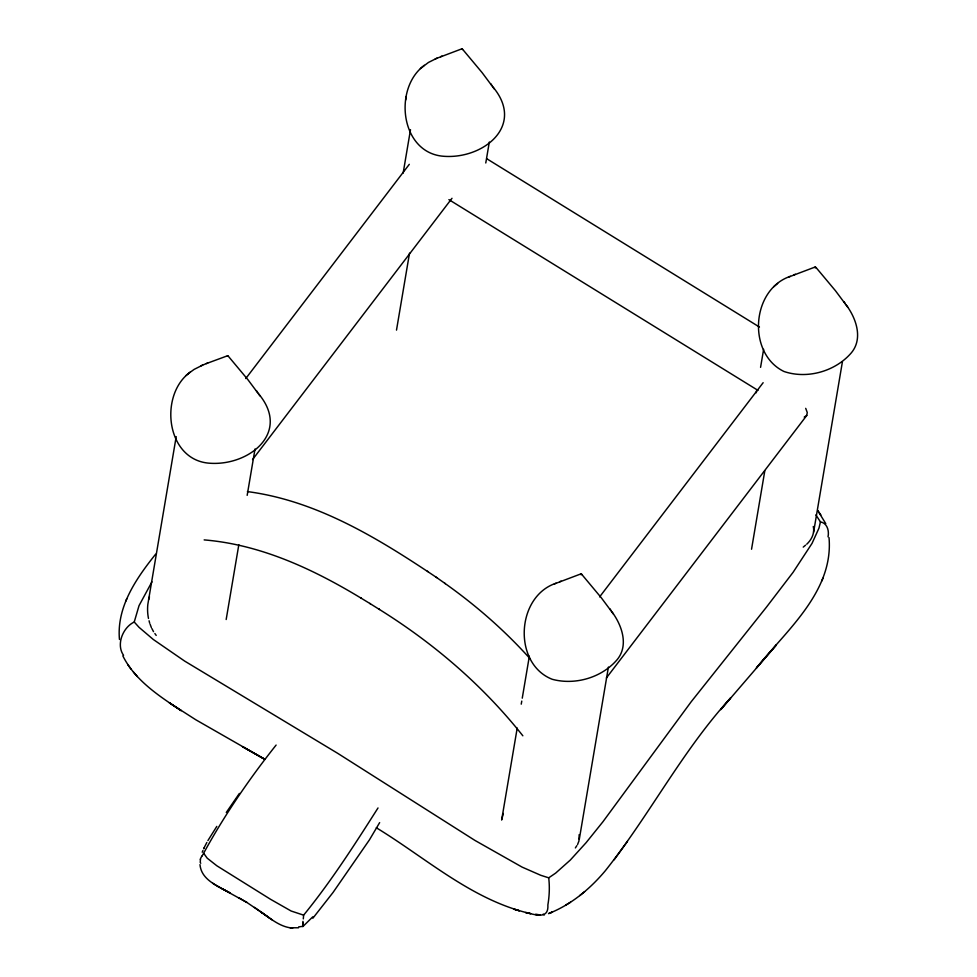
<?xml version="1.0" encoding="UTF-8"?>
<svg xmlns="http://www.w3.org/2000/svg" width="977" height="977" viewBox="0 0 977 977"><rect width="100%" height="100%" fill="white"/><g stroke="black" fill="none" stroke-linecap="round" stroke-linejoin="round"><path stroke-width="1.47" d="M303.017 922.483L302.858 926.587L312.762 916.829M303.297 918.881L303.627 915.144C331.13 881.449 354.688 844.616 378.014 807.955M422.223 67.022C393.939 90.592 400.936 150.971 441.457 156.064C481.405 160.607 526.224 126.631 492.897 86.916M828.032 536.825C829.29 530.902 827.287 523.074 820.436 521.889L815.893 514.916M187.926 373.947C159.63 397.505 166.64 457.908 207.161 462.988C247.108 467.531 291.915 433.556 258.6 393.841M405.663 100.033L406.151 96.54M176.202 436.609L147.857 604.226A59.096 51.879 9.6 0 0 148.48 618.453M226.175 619.516L238.828 544.714M247.169 495.351L255.021 448.98M403.147 173.137L410.499 129.685M396.503 330.116L409.522 253.153M485.777 162.988L489.318 142.044M501.763 819.337L517.212 728.024M521.242 704.161L521.767 701.095M522.255 698.176L529.351 656.214M501.641 820.057L503.289 813.462M579.324 839.121L608.415 667.083M756.271 392.778L756.796 389.713M760.57 367.352L763.623 349.326M751.545 549.233L764.783 470.951M813.597 532.233L842.43 361.698M123.566 655.323C115.909 644.649 122.846 627.368 134.24 622.019L139.039 605.63L151.948 581.84M820.436 521.889L818.97 528.142L812.021 543.407L793.092 572.314L766.554 607.022L691.191 701.755L602.931 821.755L586.078 842.711L570.299 860.065L555.632 873.12L548.72 877.822L540.782 875.294L522.084 867.1L474.956 840.428L337.7 753.328L184.677 661.099L153.365 639.532L139.064 627.356L134.24 622.019M148.626 599.67L149.469 596.788M200.444 859.186L200.261 862.41A29.481 9.941 -29.4 0 0 200.773 863.265M202.215 855.828C223.269 816.955 248.537 779.731 276.112 745.072M577.554 844.543L578.958 840.965L579.166 834.651M606.375 677.953L806.758 415.457L807.258 412.502L805.707 408.349M202.239 852.225L202.935 850.515M155.636 554.179C136.328 578.323 116.471 606.888 119.463 639.495M548.512 913.642L552.42 911.993L549.074 913.397C571.191 904.617 589.998 888.948 605.215 870.873C649.644 815.136 682.239 750.715 730.637 697.908L720.721 709.644L776.373 644.93L756.393 667.987C786.448 630.385 833.747 591.378 829.021 537.631M125.703 601.282L126.851 598.62M821.804 580.949L822.939 578.274M204.083 847.951L203.692 848.769L204.547 846.986M204.938 846.167L206.843 842.467M379.65 822.61L369.416 839.89L333.059 892.441L312.86 918.221M207.906 840.574L216.809 826.395M575.368 847.926L576.833 845.679M226.285 812.461L239.402 793.422M627.442 841.441L614.142 859.784M245.777 378.539L409.302 164.331M252.542 459.581L451.997 198.294M599.609 596.91L763.135 382.703M806.746 544.201C811.557 539.768 814.903 533.112 813.279 526.481M790.344 276.332C751.13 289.497 747.1 353.589 783.945 371.468C807.161 379.406 835.433 371.394 851.358 352.807C863.253 338.567 856.17 318.319 846.265 305.068M806.758 415.457L804.218 417.094M420.391 68.573L428.427 62.467L436.963 58.18M422.54 66.754L424.274 65.288M188.243 373.678L194.13 369.391L202.666 365.105M186.094 375.498L189.978 372.213M773.772 286.713L777.655 283.428M803.241 547.108L805.573 545.166M579.776 895.555L584.576 891.683M461.718 48.887L462.548 49.522L461.767 48.862L435.253 58.889M228.276 356.202L227.262 356.104L228.252 356.153L247.804 379.54L260.016 395.917M565.756 905.044L570.483 902.259M815.136 267.014L815.087 267.783L815.917 267.674L815.197 267.002L788.634 277.041M556.072 583.22C515.893 596.471 512.742 663.871 552.261 679.296C575.001 685.439 601.734 677.733 617.098 659.707C628.993 645.455 621.897 625.207 612.005 611.956M580.924 573.89C579.715 575.221 583.074 574.549 580.924 573.89L554.362 583.928M440.603 56.678L441.983 56.104M206.306 363.603L227.47 355.799M793.983 274.818L795.351 274.256M559.711 581.718L561.091 581.144M200.957 365.813L207.686 363.029M376.304 827.751C426.143 858.05 472.306 900.342 530.621 913.617L525.663 912.542C535.701 914.753 548.793 919.723 547.877 904.922C549.404 895.982 549.758 886.835 548.72 877.822M302.931 926.33L298.657 926.88M298.547 927.784L290.096 927.771L292.746 928.065C280.753 927.344 271.166 919.076 261.775 912.555L269.005 917.721M204.156 539.902C260.822 544.58 313.312 569.188 361.319 598.278L360.696 597.9L370.417 603.81M303.627 915.144L291.158 911.028L270.544 899.292L216.845 865.781L207.209 858.185L203.912 853.605M247.425 491.59C317.464 500.798 379.198 539.023 436.756 577.615M544.299 914.985L543.114 914.179M514.586 909.367L519.373 910.772L513.658 909.086M229.839 892.807C218.335 886.298 201.286 880.094 199.992 864.621M222.023 888.716L246.851 902.43L238.644 897.619M222.255 888.777L230.12 893.027M218.152 886.554L221.877 888.63M264.388 759.044L195.815 719.78L169.302 702.781L181.27 710.682C159.129 696.064 135.07 680.432 122.858 655.909M264.535 759.105L242.467 746.636L264.791 759.361M214.586 884.417L218.103 886.53M486.68 158.689L759.447 327.039M448.895 199.626L758.03 390.409M369.794 603.432L379.491 609.501L378.868 609.111C433.434 643.037 482.87 685.341 522.842 735.791M246.741 902.357L262.044 912.726M212.839 883.269L213.755 883.88M272.302 919.98L261.653 912.433M427.389 571.191L428.011 571.618M444.694 583.22C475.616 605.093 504.327 630.128 529.693 658.278M436.133 577.175L445.317 583.648M254.447 907.377L261.897 912.64M581.571 574.158L601.209 597.655L613.409 614.02M133.458 672.127L137.354 676.536M815.917 267.368L835.482 290.767L847.682 307.132M462.548 49.229L482.101 72.616L494.313 88.992M820.888 514.964L817.786 510.666L825.785 523.648M127.755 664.604L130.869 668.903M154.867 633.536L156.198 635.416M844.104 301.881L845.41 303.798M490.723 83.741L492.029 85.658M609.831 608.769L611.138 610.698M256.426 390.666L257.733 392.583M151.899 628.553L153.523 631.667M150.092 624.205L151.35 627.527M149.078 620.774L149.664 623.094M200.322 859.247A29.115 9.758 -30.8 0 1 202.031 855.889M302.76 924.535A29.298 0.757 -83.7 0 1 302.968 921.36M540.22 914.851L535.567 914.448L540.22 914.851"/></g></svg>
